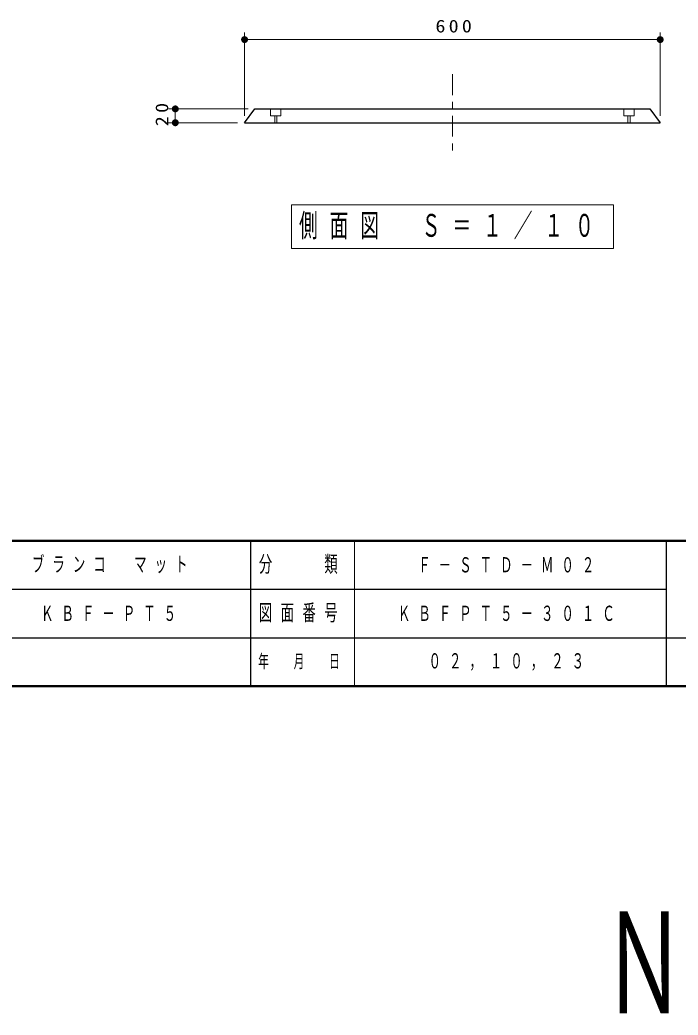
# Model space of a CAD drawing. Units: millimetres on the paper, scale 1:10. Extents: x -365 to 224, y -47 to 284.
# Drawn here: x -163.3 to -68.3, y -47.5 to 96.2 of the extents above; entities that cross this region are included whole.
import ezdxf

# ---------------------------------------------------------------- set-up
doc = ezdxf.new("R2010")
doc.units = ezdxf.units.MM
doc.linetypes.add('USER1', pattern=[4.5, 2.5, -2])
doc.linetypes.add('USER2', pattern=[6, 3, -1, 1, -1])
doc.layers.add('LY_1', color=7, linetype='Continuous', lineweight=13)
doc.layers.add('LY_2', color=7, linetype='Continuous', lineweight=13)
doc.styles.add('ＭＳ ゴシック', font='')
doc.styles.get('ＭＳ ゴシック').set_extended_font_data('MS Gothic')

# ---------------------------------------------------------------- blocks, each defined once
blk = doc.blocks.new('filled_dot')
at = {"color": 0, "linetype": 'Continuous', "lineweight": -2, "const_width": 1.25}
blk.add_lwpolyline([(-0.625, 0, 1), (0.625, 0, 1)], format="xyb", close=True, dxfattribs=at)

msp = doc.modelspace()

# ---------------------------------------------------------------- linework, layer by layer
at = {"layer": 'LY_1'}
for p, q in [((-130.859, 82.31), (-130.859, 94.31)), ((-70.859, 82.31), (-70.859, 94.31)), ((-130.859, 93.31), (-70.859, 93.31)), ((-130.359, 83.31), (-141.859, 83.31)), ((-140.859, 81.31), (-140.859, 83.31)), ((-131.859, 81.31), (-141.859, 81.31)), ((-77.609, 69.46), (-124.109, 69.46)), ((-124.109, 69.46), (-124.109, 63.16)), ((-77.609, 63.16), (-77.609, 69.46)), ((-124.109, 63.16), (-77.609, 63.16))]:
    msp.add_line(p, q, dxfattribs=at)
at = {"layer": 'LY_1', "linetype": 'USER2'}
msp.add_line((-100.859, 88.31), (-100.859, 76.31), dxfattribs=at)
at = {"layer": 'LY_1', "lineweight": 25}
for p, q in [((-130.859, 81.31), (-129.359, 83.31)), ((-129.359, 83.31), (-72.359, 83.31)), ((-72.359, 83.31), (-70.859, 81.31)), ((-130.859, 81.31), (-70.859, 81.31))]:
    msp.add_line(p, q, dxfattribs=at)
at = {"layer": 'LY_1', "linetype": 'USER1'}
for p, q in [((-127.109, 83.31), (-127.109, 82.31)), ((-125.609, 83.31), (-125.609, 82.31)), ((-76.109, 83.31), (-76.109, 82.31)), ((-74.609, 83.31), (-74.609, 82.31)), ((-127.109, 82.31), (-125.609, 82.31)), ((-126.509, 82.31), (-126.509, 81.31)), ((-126.209, 82.31), (-126.209, 81.31)), ((-76.109, 82.31), (-74.609, 82.31)), ((-75.509, 82.31), (-75.509, 81.31)), ((-75.209, 82.31), (-75.209, 81.31))]:
    msp.add_line(p, q, dxfattribs=at)
at = {"layer": 'LY_2', "lineweight": 50}
for p, q in [((-365, 21), (0, 21)), ((-365, 0), (0, 0))]:
    msp.add_line(p, q, dxfattribs=at)
at = {"layer": 'LY_2', "color": 211, "lineweight": 25}
for p, q in [((-130, 21), (-130, 0)), ((-70, 21), (-70, 0)), ((-182.5, 14), (-70, 14)), ((-237.5, 7), (0, 7))]:
    msp.add_line(p, q, dxfattribs=at)
at = {"layer": 'LY_2'}
msp.add_line((-115, 21), (-115, 0), dxfattribs=at)

# ---------------------------------------------------------------- block references
at = {"layer": 'LY_1', "xscale": 0.4, "yscale": 0.4}
msp.add_blockref('filled_dot', (-130.859, 93.31), dxfattribs=at)
for p, rotation in [((-70.859, 93.31), 180), ((-140.859, 83.31), 270), ((-140.859, 81.31), 90)]:
    msp.add_blockref('filled_dot', p, dxfattribs=dict(at, rotation=rotation))

# ---------------------------------------------------------------- texts
at = {"layer": 'LY_1', "style": 'ＭＳ ゴシック'}
for s, insert, char_height, attachment_point in [('\\T1.33;\\W1.15;600', (-100.443, 94.31), 1.833, 8), ('\\T1.64;\\W0.6;側面図\u3000Ｓ＝１／１０', (-100.859, 66.31), 3.299, 5), ('\\T1.64;\\W0.6;ブランコ\u3000マット', (-149.75, 17.5), 2.199, 5), ('\\T1.64;\\W0.6;Ｆ－ＳＴＤ－Ｍ０２', (-92.5, 17.5), 2.199, 5), ('\\T1.64;\\W0.6;ＫＢＦ－ＰＴ５', (-160.25, 10.5), 2.199, 4), ('\\T1.64;\\W0.6;ＫＢＦＰＴ５－３０１Ｃ', (-92.5, 10.5), 2.199, 5), ('\\T1.64;\\W0.6;０２，１０，２３', (-92.5, 3.5), 2.199, 5), ('\\T1.64;\\W0.6;ＮＣＡ３Ｇ', (-30, -40), 14.66, 5)]:
    msp.add_mtext(s, dxfattribs=dict(at, insert=insert, char_height=char_height, attachment_point=attachment_point))
at = {"layer": 'LY_1', "insert": (-141.859, 82.738), "char_height": 1.833, "attachment_point": 8, "rotation": 90, "style": 'ＭＳ ゴシック'}
msp.add_mtext('\\T1.34;\\W1.15;20', dxfattribs=at)
at = {"layer": 'LY_2', "color": 4, "attachment_point": 5, "style": 'ＭＳ ゴシック'}
for s, insert, char_height in [('\\T1.64;\\W0.6;分\u3000\u3000類', (-122.5, 17.5), 2.346), ('\\T1.64;\\W0.6;図面番号', (-122.5, 10.5), 2.346), ('\\T1.64;\\W0.6;年\u3000月\u3000日', (-122.5, 3.5), 1.906)]:
    msp.add_mtext(s, dxfattribs=dict(at, insert=insert, char_height=char_height))

doc.saveas('drawing.dxf')
